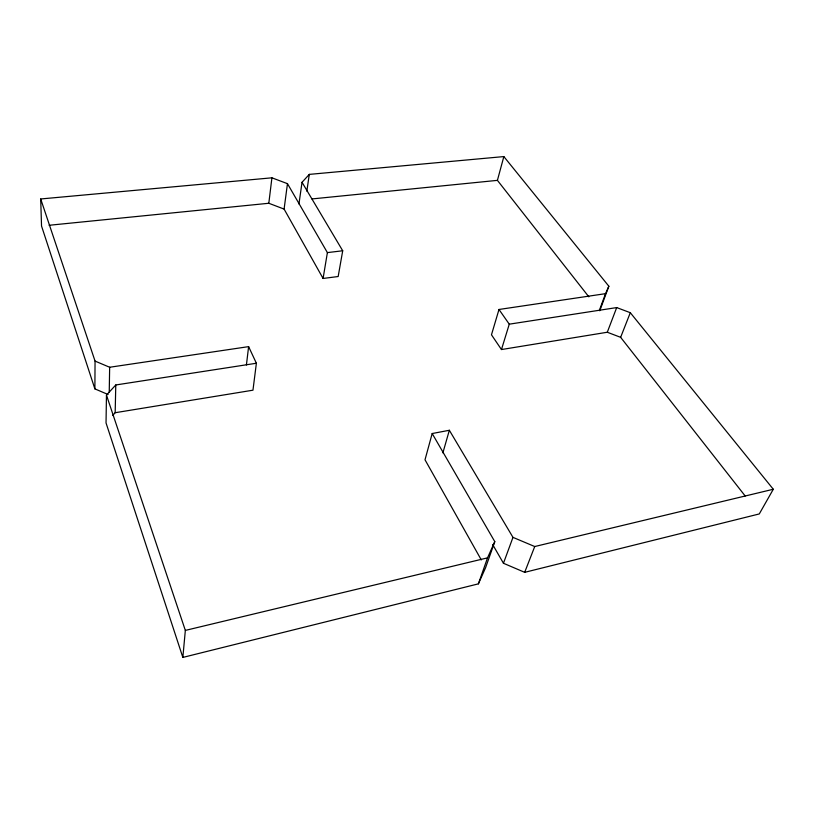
<?xml version="1.0" encoding="UTF-8"?>
<svg xmlns="http://www.w3.org/2000/svg" width="814" height="814" viewBox="0 0 814 814"><rect width="100%" height="100%" fill="white"/><g stroke="black" fill="none" stroke-linecap="round" stroke-linejoin="round"><path stroke-width="1.22" d="M108.079 394.515L94.882 388.878L95.055 361.09L40.7 198.972L271.917 177.818L287.464 183.669L327.391 252.605L323.087 278.459L338.166 276.526L342.714 250.773L302.035 182.295L309.289 174.389L503.846 156.583L608.852 286.223L599.776 310.765M112.678 415.506L115.171 412.718L252.961 390.191L256.379 363.248L115.781 384.971L106.461 395.116L106.034 422.934L182.845 657.417L478.398 583.852L485.622 567.612L494.79 541.625L432.183 433.536L449.348 430.27L512.973 537.362L534.727 546.53L773.3 489.255L630.301 312.698L616.697 307.58L509.269 324.176L498.992 309.473L605.535 293.661L608.852 286.223M109.229 392.46L109.656 367.256L95.055 361.09M115.171 412.718L115.781 384.971M182.845 657.417L185.338 630.412L106.461 395.116M246.418 364.977L248.616 346.632L109.656 367.256M323.087 278.459L284.096 209.086L268.813 203.266L271.917 177.818M284.096 209.086L287.464 183.669M298.952 203.988L302.035 182.295M306.837 191.178L309.289 174.389M588.837 296.825L497.415 180.362L503.846 156.583M432.183 433.536L425.01 459.788L481.288 559.91M442.887 452.869L449.348 430.27M498.992 309.473L491.473 334.798L501.465 349.552L607.295 332.244L620.634 337.332L745.176 495.98M501.465 349.552L509.269 324.176M478.398 583.852L487.535 557.855L494.79 541.625M773.3 489.255L759.279 513.939L524.684 572.334L503.459 563.268L512.973 537.362M599.47 310.073L605.535 293.661M607.295 332.244L616.697 307.58M524.684 572.334L534.727 546.53M620.634 337.332L630.301 312.698M185.338 630.412L487.535 557.855M327.391 252.605L342.714 250.773M49.105 225.275L268.813 203.266M311.925 198.942L497.415 180.362M492.663 544.546L503.459 563.268M248.616 346.632L256.379 363.248M94.882 388.878L41.534 226.027L40.7 198.972"/></g></svg>
